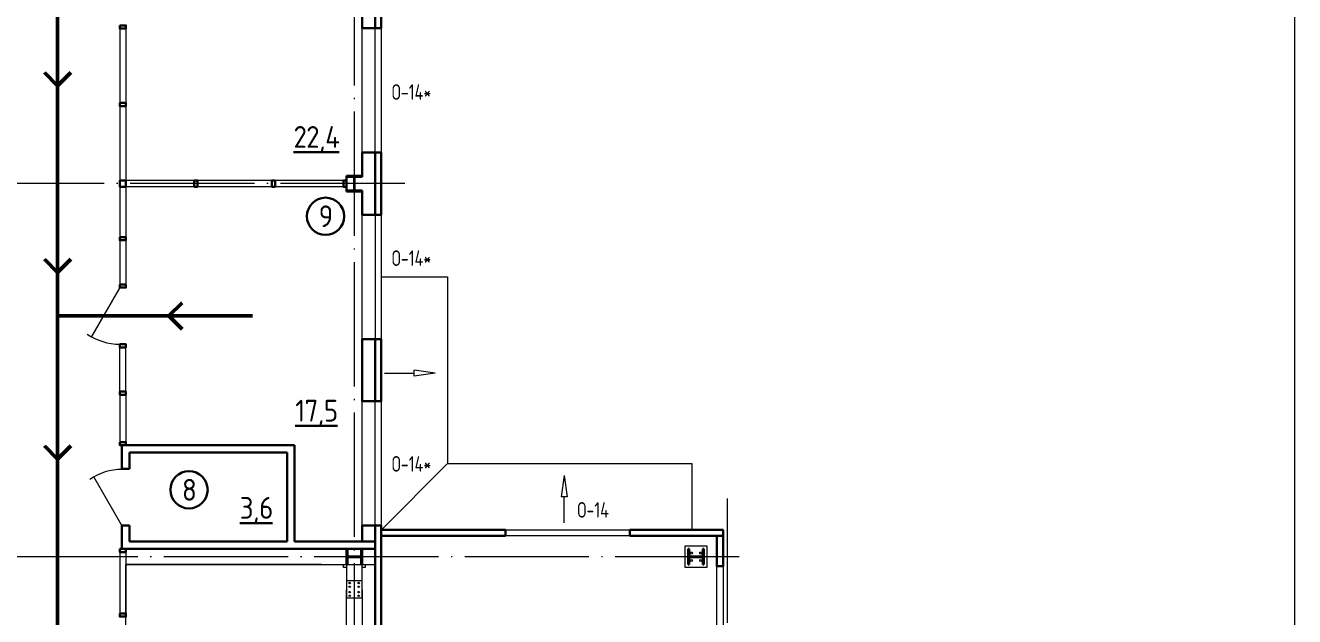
# Model space of a CAD drawing. Extents: x -965262 to 1142518, y -357520 to 71675.
# Drawn here: x -681501 to -661072, y -322237 to -312730 of the extents above; entities that cross this region are included whole.
import ezdxf

# ---------------------------------------------------------------- set-up
doc = ezdxf.new("R2010")
doc.units = 0
doc.header["$LTSCALE"] = 10
doc.linetypes.add('DOTE', pattern=[2.42, 2, -0.2, 0.02, -0.2])
doc.layers.get('0').update_dxf_attribs({"linetype": 'CONTINUOUS', "lineweight": 30})
doc.layers.add('DOTE', color=7, linetype='DOTE', lineweight=9)
doc.styles.add('GOST-2.304_Type-B', font='isocpeur.ttf', dxfattribs={"width": 0.9})
doc.styles.get("Standard").update_dxf_attribs({"font": 'isocpeur.ttf', "height": 300})

msp = doc.modelspace()

# ---------------------------------------------------------------- linework, layer by layer
at = {"color": 6, "lineweight": 50}
for p, q in [((-680982.4, -306344.5, -3259.8), (-680982.4, -334874.5, -3259.8)), ((-680982.4, -313703, -3259.8), (-681195.3, -313488.2)), ((-680982.4, -313703, -3259.8), (-680769.5, -313488.2)), ((-680982.4, -316703, -3259.8), (-681195.3, -316488.2)), ((-680982.4, -316703, -3259.8), (-680769.5, -316488.2)), ((-679193.2, -317402, -3259.8), (-678978.4, -317189.1)), ((-680982.4, -317402, -3259.8), (-677846.6, -317402, -3259.8)), ((-679193.2, -317402, -3259.8), (-678978.4, -317614.9)), ((-680982.4, -319703, -3259.8), (-681195.3, -319488.2)), ((-680982.4, -319703, -3259.8), (-680769.5, -319488.2))]:
    msp.add_line(p, q, dxfattribs=at)
for p, q in [((-676082.4, -311774.5, -3259.8), (-676082.4, -312774.5, -3259.8)), ((-675872.4, -312774.5, -3259.8), (-676082.4, -312774.5, -3259.8)), ((-676082.4, -314774.5, -3259.8), (-676082.4, -315149.5, -3259.8)), ((-675872.4, -314774.5, -3259.8), (-676082.4, -314774.5, -3259.8)), ((-676082.4, -315149.5, -3259.8), (-676332.4, -315149.5, -3259.8)), ((-676332.4, -315149.5, -3259.8), (-676332.4, -315399.5, -3259.8)), ((-676332.4, -315399.5, -3259.8), (-676082.4, -315399.5, -3259.8)), ((-676082.4, -315399.5, -3259.8), (-676082.4, -315774.5, -3163.1)), ((-675872.4, -315774.5, -3259.8), (-676082.4, -315774.5, -3259.8)), ((-676082.4, -317774.5, -2647.6), (-676082.4, -318774.5, -2389.8)), ((-675872.4, -317774.5, -3259.8), (-676082.4, -317774.5, -3259.8)), ((-675872.4, -318774.5, -3259.8), (-676082.4, -318774.5, -3259.8)), ((-676082.4, -320774.5, -3259.8), (-676082.4, -321029.5, -1808.5)), ((-675872.4, -320774.5, -3259.8), (-676082.4, -320774.5, -3259.8)), ((-676082.8, -321149.5, -3259.8), (-676332.4, -321149.5, -3259.8)), ((-676332.4, -321149.5, -3259.8), (-676332.4, -321224.5, -3259.8))]:
    msp.add_line(p, q)
at = {"color": 30, "lineweight": 30}
for p, q in [((-675872.4, -311774.5, -3259.8), (-675872.4, -312774.5, -3259.8)), ((-675772.4, -312774.5, -3259.8), (-675772.4, -311774.5, -3259.8)), ((-675872.4, -312774.5, -3259.8), (-675772.4, -312774.5, -3259.8)), ((-675772.4, -314774.5, -3259.8), (-675872.4, -314774.5, -3259.8)), ((-675872.4, -314774.5, -3259.8), (-675872.4, -315774.5, -3259.8)), ((-675772.4, -315774.5, -3259.8), (-675772.4, -314774.5, -3259.8)), ((-675872.4, -315774.5, -3259.8), (-675772.4, -315774.5, -3259.8)), ((-675772.4, -317774.5, -3259.8), (-675872.4, -317774.5, -3259.8)), ((-675872.4, -317774.5, -3259.8), (-675872.4, -318774.5, -3259.8)), ((-675772.4, -318774.5, -3259.8), (-675772.4, -317774.5, -3259.8)), ((-675872.4, -318774.5, -3259.8), (-675772.4, -318774.5, -3259.8)), ((-675772.4, -320774.5, -3259.8), (-675872.4, -320774.5, -3259.8)), ((-675872.4, -320774.5, -3259.8), (-675872.4, -333274.5, -3259.8)), ((-675772.4, -333274.5, -3259.8), (-675772.4, -320774.5, -3259.8)), ((-673772.4, -320839.5, -3259.8), (-675772.4, -320839.5, -3259.8)), ((-673772.4, -320939.5, -3259.8), (-673772.4, -320839.5, -3259.8)), ((-671772.4, -320839.5, -3259.8), (-671772.4, -320939.5, -3259.8)), ((-670272.4, -320839.5, -3259.8), (-671772.4, -320839.5, -3259.8)), ((-670272.4, -320939.5, -3259.8), (-670272.4, -320839.5, -3259.8)), ((-675772.4, -320939.5, -3259.8), (-673772.4, -320939.5, -3259.8)), ((-671772.4, -320939.5, -3259.8), (-670272.4, -320939.5, -3259.8)), ((-670372.4, -320939.5, -3259.8), (-670372.4, -321427, -3259.8)), ((-670272.4, -320939.5, -3259.8), (-670372.4, -320939.5, -3259.8)), ((-670272.4, -321427, -3259.8), (-670272.4, -320939.5, -3259.8)), ((-670372.4, -321427, -3259.8), (-670272.4, -321427, -3259.8))]:
    msp.add_line(p, q, dxfattribs=at)
at = {"color": 3, "lineweight": 15}
for p, q in [((-679982.4, -312779.5, -3259.8), (-679982.4, -313977, -3259.8)), ((-679882.4, -312779.5, -3259.8), (-679882.4, -313977, -3259.8)), ((-679982.4, -314027, -3259.8), (-679982.4, -315224.5, -3259.8)), ((-679882.4, -314027, -3259.8), (-679882.4, -315224.5, -3259.8)), ((-679982.4, -315324.5, -3259.8), (-679982.4, -316135.8, -3259.8)), ((-678782.4, -315224.5, -3259.8), (-679882.4, -315224.5, -3259.8)), ((-679882.4, -315324.5, -3259.8), (-679882.4, -316135.8, -3259.8)), ((-678782.4, -315324.5, -3259.8), (-679882.4, -315324.5, -3259.8)), ((-677532.4, -315224.5, -3259.8), (-678732.4, -315224.5, -3259.8)), ((-677532.4, -315324.5, -3259.8), (-678732.4, -315324.5, -3259.8)), ((-676382.4, -315224.5, -3259.8), (-677482.4, -315224.5, -3259.8)), ((-676382.4, -315324.5, -3259.8), (-677482.4, -315324.5, -3259.8)), ((-679982.4, -316185.8, -3259.8), (-679982.4, -316897, -3259.8)), ((-679882.4, -316185.8, -3259.8), (-679882.4, -316897, -3259.8)), ((-679982.8, -316947, -3259.8), (-680437.8, -317735.1, -3259.8)), ((-679982.4, -318618.3, -3259.8), (-679982.4, -317857, -1808.5)), ((-679882.4, -318618.3, -3259.8), (-679882.4, -317857, -1808.5)), ((-679982.4, -318668.3, -3259.8), (-679982.4, -319429.5, -1808.5)), ((-679882.4, -318668.3, -3259.8), (-679882.4, -319429.5, -1808.5)), ((-679982.4, -321199.5, -1808.5), (-679982.4, -322187, -1808.5)), ((-679882.4, -321199.5, -1808.5), (-679882.4, -322187, -1808.5))]:
    msp.add_line(p, q, dxfattribs=at)
at = {"lineweight": 15}
for p, q in [((-676082.4, -314774.5, -3163.1), (-676082.4, -312774.5, -3163.1)), ((-676082.4, -317774.5, -3163.1), (-676082.4, -315774.5, -3163.1)), ((-675772.1, -316774.5, -3259.8), (-674707, -316774.5, -3259.8)), ((-674707, -316774.5, -3259.8), (-674707, -319774.5, -3259.8)), ((-674905.4, -318323.5, -1808.5), (-675244.7, -318274.5, -1808.5)), ((-675244.7, -318372.5, -1808.5), (-675244.7, -318274.5, -1808.5)), ((-675721.9, -318323.5, -1808.5), (-675244.7, -318323.5, -1808.5)), ((-674905.4, -318323.5, -1808.5), (-675244.7, -318372.5, -1808.5)), ((-676082.4, -320774.5, -3259.8), (-676082.4, -318774.5, -3259.8)), ((-675772.1, -320839.5, -3259.8), (-674707, -319774.5, -3259.8)), ((-674707, -319774.5, -3259.8), (-670772.1, -319774.5, -3259.8)), ((-670772.1, -319774.5, -3259.8), (-670772.1, -320839.5, -3259.8)), ((-679947.8, -320769.5, -1808.5), (-680397.8, -319990.1, -1808.5)), ((-672829.2, -319970.2, -1808.5), (-672878.2, -320309.5, -1808.5)), ((-672829.2, -319970.2, -1808.5), (-672780.2, -320309.5, -1808.5)), ((-672780.2, -320309.5, -1808.5), (-672878.2, -320309.5, -1808.5)), ((-672829.2, -320731.7, -1808.5), (-672829.2, -320309.5, -1808.5)), ((-670882.4, -321449.5, -3259.8), (-670882.4, -321099.5, -3259.8)), ((-670882.4, -321099.5, -3259.8), (-670532.4, -321099.5, -3259.8)), ((-670532.4, -321099.5, -3259.8), (-670532.4, -321449.5, -3259.8)), ((-679882.4, -330587, -3259.8), (-679882.4, -321399.5, -3259.8)), ((-679882.4, -321399.5, -3259.8), (-675872.4, -321399.5, -3259.8)), ((-676737.4, -321399.5, -3259.8), (-679882.4, -321399.5, -3259.8)), ((-676732.4, -321399.5, -3259.8), (-676339.4, -321399.5, -3259.8)), ((-676382.4, -321449.5, -3259.8), (-676382.4, -321399.5, -3259.8)), ((-676332.4, -321449.5, -3259.8), (-676382.4, -321449.5, -3259.8)), ((-676332.4, -321399.5, -3259.8), (-676332.4, -321799.5, -3259.8)), ((-676082.4, -321799.5, -3259.8), (-676082.4, -321399.5, -3259.8)), ((-676032.4, -321449.5, -3259.8), (-676082.4, -321449.5, -3259.8)), ((-676032.4, -321399.5, -4711.1), (-676032.4, -321449.5, -3259.8)), ((-670532.4, -321449.5, -3259.8), (-670882.4, -321449.5, -3259.8)), ((-676329.9, -321942, -3259.8), (-676329.9, -321657, -3259.8)), ((-676329.9, -321657, -3259.8), (-676084.9, -321657, -3259.8)), ((-676084.9, -321657, -3259.8), (-676084.9, -321942, -3259.8)), ((-676332.4, -321799.5, -3259.8), (-676329.9, -321799.5, -3259.8)), ((-676332.4, -326744.5, -3259.8), (-676332.4, -321804.5, -3259.8)), ((-676329.9, -321804.5, -3259.8), (-676332.4, -321804.5, -3259.8)), ((-676084.9, -321942, -3259.8), (-676329.9, -321942, -3259.8)), ((-676084.9, -321799.5, -3259.8), (-676082.4, -321799.5, -3259.8)), ((-676082.4, -321804.5, -3259.8), (-676084.9, -321804.5, -3259.8)), ((-676082.4, -321804.5, -3259.8), (-676082.4, -326744.5, -3259.8))]:
    msp.add_line(p, q, dxfattribs=at)
at = {"color": 30, "lineweight": 15}
for p, q in [((-675872.4, -314774.5, -3259.8), (-675872.4, -312774.5, -3259.8)), ((-675772.4, -312774.5, -3259.8), (-675772.4, -314774.5, -3259.8)), ((-675872.4, -315774.5, -3259.8), (-675872.4, -317774.5, -3259.8)), ((-675772.4, -315774.5, -3259.8), (-675772.4, -317774.5, -3259.8)), ((-675872.4, -320774.5, -3259.8), (-675872.4, -318774.5, -3259.8)), ((-675772.4, -318774.5, -3259.8), (-675772.4, -320774.5, -3259.8)), ((-673772.4, -320839.5, -3259.8), (-671772.4, -320839.5, -3259.8)), ((-671772.4, -320939.5, -3259.8), (-673772.4, -320939.5, -3259.8)), ((-670372.4, -323427, -3259.8), (-670372.4, -321427, -3259.8)), ((-670272.4, -321427, -3259.8), (-670272.4, -323427, -3259.8))]:
    msp.add_line(p, q, dxfattribs=at)
at = {"lineweight": 30}
for p, q in [((-676332.4, -315149.5, -3259.8), (-676332.4, -315163.5, -3259.8)), ((-676082.4, -315149.5, -3259.8), (-676332.4, -315149.5, -3259.8)), ((-676332.4, -315163.5, -3259.8), (-676231.9, -315163.5, -3259.8)), ((-676211.9, -315183.5, -3259.8), (-676211.9, -315365.5, -3259.8)), ((-676202.9, -315365.5, -3259.8), (-676202.9, -315183.5, -3259.8)), ((-676182.9, -315163.5, -3259.8), (-676082.4, -315163.5, -3259.8)), ((-676082.4, -315163.5, -3259.8), (-676082.4, -315149.5, -3259.8)), ((-676332.4, -315385.5, -3259.8), (-676332.4, -315399.5, -3259.8)), ((-676231.9, -315385.5, -3259.8), (-676332.4, -315385.5, -3259.8)), ((-676332.4, -315399.5, -3259.8), (-676082.4, -315399.5, -3259.8)), ((-676082.4, -315385.5, -3259.8), (-676182.9, -315385.5, -3259.8)), ((-676082.4, -315399.5, -3259.8), (-676082.4, -315385.5, -3259.8)), ((-676332.4, -321149.5, -3259.8), (-676332.4, -321399.5, -3259.8)), ((-676318.4, -321149.5, -3259.8), (-676332.4, -321149.5, -3259.8)), ((-676318.4, -321250, -3259.8), (-676318.4, -321149.5, -3259.8)), ((-676318.4, -321399.5, -3259.8), (-676318.4, -321299, -3259.8)), ((-676116.4, -321270, -3259.8), (-676298.4, -321270, -3259.8)), ((-676298.4, -321279, -3259.8), (-676116.4, -321279, -3259.8)), ((-676096.4, -321149.5, -3259.8), (-676096.4, -321250, -3259.8)), ((-676082.4, -321149.5, -3259.8), (-676096.4, -321149.5, -3259.8)), ((-676096.4, -321299, -3259.8), (-676096.4, -321399.5, -3259.8)), ((-676082.4, -321399.5, -3259.8), (-676082.4, -321149.5, -3259.8)), ((-670832.4, -321149.5, -3259.8), (-670832.4, -321399.5, -3259.8)), ((-670818.4, -321149.5, -3259.8), (-670832.4, -321149.5, -3259.8)), ((-670818.4, -321250, -3259.8), (-670818.4, -321149.5, -3259.8)), ((-670818.4, -321399.5, -3259.8), (-670818.4, -321299, -3259.8)), ((-670616.4, -321270, -3259.8), (-670798.4, -321270, -3259.8)), ((-670798.4, -321279, -3259.8), (-670616.4, -321279, -3259.8)), ((-670596.4, -321149.5, -3259.8), (-670596.4, -321250, -3259.8)), ((-670582.4, -321149.5, -3259.8), (-670596.4, -321149.5, -3259.8)), ((-670596.4, -321299, -3259.8), (-670596.4, -321399.5, -3259.8)), ((-670582.4, -321399.5, -3259.8), (-670582.4, -321149.5, -3259.8)), ((-676332.4, -321399.5, -3259.8), (-676318.4, -321399.5, -3259.8)), ((-676096.4, -321399.5, -3259.8), (-676082.4, -321399.5, -3259.8)), ((-670832.4, -321399.5, -3259.8), (-670818.4, -321399.5, -3259.8)), ((-670596.4, -321399.5, -3259.8), (-670582.4, -321399.5, -3259.8))]:
    msp.add_line(p, q, dxfattribs=at)
at = {"color": 1, "lineweight": 30}
for p, q in [((-679947.8, -319479.5, -1808.5), (-677167.8, -319479.5, -1808.5)), ((-679947.8, -319859.5, -1808.5), (-679947.8, -319479.5, -1808.5)), ((-677167.8, -321029.5, -1808.5), (-677167.8, -319479.5, -1808.5)), ((-679827.8, -319599.5, -1808.5), (-677287.8, -319599.5, -1808.5)), ((-679827.8, -319859.5, -1808.5), (-679827.8, -319599.5, -1808.5)), ((-677287.8, -321029.5, -1808.5), (-677287.8, -319599.5, -1808.5)), ((-679827.8, -319859.5, -1808.5), (-679947.8, -319859.5, -1808.5)), ((-679947.8, -321149.5, -1808.5), (-679947.8, -320769.5, -1808.5)), ((-679827.8, -320769.5, -1808.5), (-679947.8, -320769.5, -1808.5)), ((-679827.8, -321029.5, -1808.5), (-679827.8, -320769.5, -1808.5)), ((-679827.8, -321029.5, -1808.5), (-677287.8, -321029.5, -1808.5)), ((-677167.8, -321029.5, -1808.5), (-675872.4, -321029.5, -1808.5)), ((-675872.4, -321149.5, -1808.5), (-675872.4, -321029.5, -1808.5)), ((-679947.8, -321149.5, -1808.5), (-675872.4, -321149.5, -1808.5))]:
    msp.add_line(p, q, dxfattribs=at)
at = {"color": 30, "lineweight": 0}
msp.add_line((-675772.4, -320839.5, -3259.8), (-675772.4, -320939.5, -3259.8), dxfattribs=at)
at = {"color": 0, "lineweight": 5}
msp.add_lwpolyline([(-691781.7, -299595.4), (-661072.4, -299595.4), (-661072.4, -338387.7), (-691781.7, -338387.7)], close=True, dxfattribs=at)
at = {"color": 3}
for points, elevation in [([(-679982.4, -312729.5), (-679982.4, -312779.5), (-679882.4, -312779.5), (-679882.4, -312729.5)], -3259.8), ([(-679982.4, -313977), (-679982.4, -314027), (-679882.4, -314027), (-679882.4, -313977)], -3259.8), ([(-679882.4, -315224.5), (-679982.4, -315224.5), (-679982.4, -315324.5), (-679882.4, -315324.5)], -3259.8), ([(-678782.4, -315224.5), (-678732.4, -315224.5), (-678732.4, -315324.5), (-678782.4, -315324.5)], -3259.8), ([(-677482.4, -315224.5), (-677532.4, -315224.5), (-677532.4, -315324.5), (-677482.4, -315324.5)], -3259.8), ([(-676332.4, -315224.5), (-676382.4, -315224.5), (-676382.4, -315324.5), (-676332.4, -315324.5)], -3259.8), ([(-679982.4, -316135.8), (-679982.4, -316185.8), (-679882.4, -316185.8), (-679882.4, -316135.8)], -3259.8), ([(-679982.4, -316897), (-679982.4, -316947), (-679882.4, -316947), (-679882.4, -316897)], -3259.8), ([(-679982.4, -317857), (-679982.4, -317907), (-679882.4, -317907), (-679882.4, -317857)], -3259.8), ([(-679982.4, -318618.3), (-679982.4, -318668.3), (-679882.4, -318668.3), (-679882.4, -318618.3)], -3259.8), ([(-679982.4, -319429.5), (-679982.4, -319479.5), (-679882.4, -319479.5), (-679882.4, -319429.5)], -1808.5), ([(-679982.4, -321149.5), (-679982.4, -321199.5), (-679882.4, -321199.5), (-679882.4, -321149.5)], -1808.5), ([(-679982.4, -322187), (-679982.4, -322237), (-679882.4, -322237), (-679882.4, -322187)], -1808.5)]:
    msp.add_lwpolyline(points, close=True, dxfattribs=dict(at, elevation=elevation))
for centre in [(-676670.3, -315799.2), (-678867.3, -320198, -6519.6)]:
    msp.add_circle(centre, 300)
at = {"lineweight": 15}
for centre, radius in [((-670782.4, -321214.5, -3259.8), 16), ((-670782.4, -321334.5, -3259.8), 16), ((-670632.4, -321214.5, -3259.8), 16), ((-670632.4, -321334.5, -3259.8), 16), ((-676279.9, -321697, -3259.8), 11), ((-676279.9, -321757, -3259.8), 11), ((-676134.9, -321697, -3259.8), 11), ((-676134.9, -321757, -3259.8), 11), ((-676279.9, -321842, -3259.8), 11), ((-676279.9, -321902, -3259.8), 11), ((-676134.9, -321842, -3259.8), 11), ((-676134.9, -321902, -3259.8), 11)]:
    msp.add_circle(centre, radius, dxfattribs=at)
at = {"lineweight": 30}
for centre, start, end in [((-676231.9, -315183.5, -3259.8), 0, 90), ((-676182.9, -315183.5, -3259.8), 90, 180), ((-676231.9, -315365.5, -3259.8), 270, 0), ((-676182.9, -315365.5, -3259.8), 180, 270), ((-676298.4, -321250, -3259.8), 180, 270), ((-676298.4, -321299, -3259.8), 90, 180), ((-676116.4, -321250, -3259.8), 270, 0), ((-676116.4, -321299, -3259.8), 0, 90), ((-670798.4, -321250, -3259.8), 180, 270), ((-670798.4, -321299, -3259.8), 90, 180), ((-670616.4, -321250, -3259.8), 270, 0), ((-670616.4, -321299, -3259.8), 0, 90)]:
    msp.add_arc(centre, 20, start, end, dxfattribs=at)
at = {"color": 3, "lineweight": 15}
msp.add_arc((-679982.8, -316947, -3259.8), 910, 235, 270, dxfattribs=at)
at = {"lineweight": 15}
msp.add_arc((-679947.8, -320769.5, -1808.5), 900, 90, 125, dxfattribs=at)
at = {"layer": 'DOTE', "ltscale": 100, "extrusion": (0, -1, 0)}
for p, q in [((-676207.4, -299595.4, -4711.1), (-676207.4, -339797.4, -4711.1)), ((-670207.4, -320336.5, -4711.1), (-670207.4, -339597.4, -4711.1))]:
    msp.add_line(p, q, dxfattribs=at)
at = {"layer": 'DOTE', "ltscale": 100}
for p, q in [((-675393.2, -315274.5, -4711.1), (-693022.3, -315274.5, -4711.1)), ((-670010.6, -321274.5, -4711.1), (-693022.3, -321274.5, -4711.1))]:
    msp.add_line(p, q, dxfattribs=at)

# ---------------------------------------------------------------- texts
at = {"color": 5, "width": 0.75}
for s, p in [('О-14*', (-675605.3, -313926, 13217.7)), ('О-14*', (-675605.3, -316597.8, 13217.7)), ('О-14*', (-675605.3, -319906, 13217.7)), ('О-14', (-672618, -320645.9, 8506.7))]:
    msp.add_text(s, height=250, dxfattribs=at).set_placement(p)
at = {"char_height": 350, "attachment_point": 5, "style": 'GOST-2.304_Type-B'}
for s, insert, width in [('{\\fISOCPEUR|b0|i0|c204|p34;\\T0.95;\\L22\\fISOCPEUR|b0|i0|c0|p34;,\\fISOCPEUR|b0|i0|c204|p34;4}', (-676818.2, -314564, -6519.6), 2000), ('{\\fISOCPEUR|b0|i0|c204|p34;\\T0.95;9}', (-676670.3, -315799.2, 4711.1), 800), ('{\\fISOCPEUR|b0|i0|c204|p34;\\T0.95;\\L17\\fISOCPEUR|b0|i0|c0|p34;,\\fISOCPEUR|b0|i0|c204|p34;5}', (-676818.2, -318966.3, -5068.3), 2000), ('{\\fISOCPEUR|b0|i0|c204|p34;\\T0.95;8}', (-678867.3, -320198, -1808.5), 800), ('{\\fISOCPEUR|b0|i0|c204|p34;\\T0.95;\\L3\\fISOCPEUR|b0|i0|c0|p34;,\\fISOCPEUR|b0|i0|c204|p34;6}', (-677786.3, -320529.2, -5068.3), 2000)]:
    msp.add_mtext(s, dxfattribs=dict(at, insert=insert, width=width))

doc.saveas('drawing.dxf')
